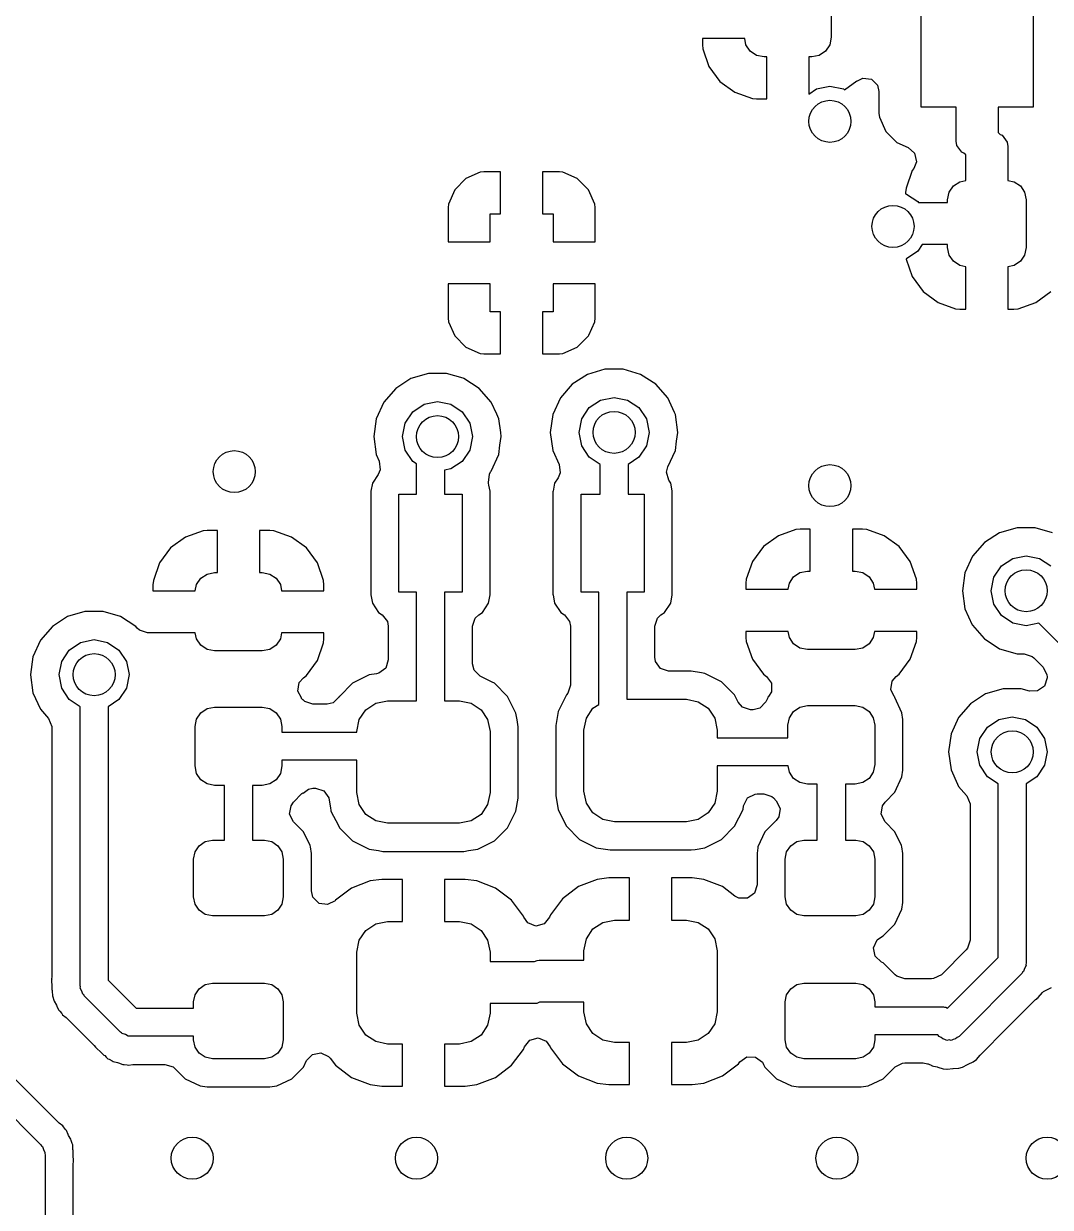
# Model space of a CAD drawing. Extents: x 100.3 to 197.2, y -144.7 to -85.3.
# Drawn here: x 122.9 to 130.22, y -111.05 to -102.6 of the extents above; entities that cross this region are included whole.
import ezdxf

# ---------------------------------------------------------------- set-up
doc = ezdxf.new("R2010")
doc.units = 0
doc.layers.add('BLACK', color=7, linetype='CONTINUOUS')

msp = doc.modelspace()

# ---------------------------------------------------------------- linework, layer by layer
at = {"layer": 'BLACK', "linetype": 'CONTINUOUS'}
for p, q in [((129.3, -103.2), (129.3, -102.3)), ((130.1, -102.3), (130.1, -103.2)), ((128.66, -102.42), (128.66, -102.7)), ((128.042, -102.71), (127.74, -102.71)), ((127.74, -102.71), (127.74, -102.71)), ((127.74, -102.71), (127.74, -102.753)), ((128.051, -102.754), (128.042, -102.71)), ((128.66, -102.7), (128.649, -102.754)), ((127.74, -102.753), (127.743, -102.783)), ((127.743, -102.783), (127.743, -102.783)), ((127.743, -102.783), (127.787, -102.908)), ((128.081, -102.799), (128.051, -102.754)), ((128.126, -102.829), (128.081, -102.799)), ((128.619, -102.799), (128.574, -102.829)), ((128.649, -102.754), (128.619, -102.799)), ((128.18, -102.84), (128.126, -102.829)), ((128.2, -102.84), (128.18, -102.84)), ((128.2, -103.14), (128.2, -102.84)), ((128.52, -102.84), (128.5, -102.84)), ((128.5, -102.84), (128.5, -103.105)), ((128.574, -102.829), (128.52, -102.84)), ((127.787, -102.908), (127.865, -103.015)), ((127.865, -103.015), (127.865, -103.015)), ((127.865, -103.015), (127.972, -103.093)), ((128.554, -103.069), (128.65, -103.05)), ((128.65, -103.05), (128.746, -103.069)), ((128.754, -103.074), (128.841, -103.01)), ((128.841, -103.01), (128.842, -103.013)), ((128.842, -103.013), (128.885, -102.991)), ((128.885, -102.991), (128.946, -103)), ((128.946, -103), (128.989, -103.043)), ((128.989, -103.043), (129, -103.088)), ((127.972, -103.093), (128.097, -103.137)), ((128.097, -103.137), (128.127, -103.14)), ((128.127, -103.14), (128.2, -103.14)), ((128.2, -103.14), (128.2, -103.14)), ((128.5, -103.105), (128.554, -103.069)), ((128.746, -103.069), (128.754, -103.074)), ((129, -103.088), (129, -103.245)), ((129.55, -103.2), (129.3, -103.2)), ((129.55, -103.441), (129.55, -103.2)), ((130.1, -103.2), (129.85, -103.2)), ((129.85, -103.2), (129.85, -103.38)), ((129, -103.245), (129, -103.245)), ((129, -103.245), (129.003, -103.27)), ((129.003, -103.27), (129.048, -103.372)), ((129.048, -103.372), (129.128, -103.452)), ((129.85, -103.38), (129.864, -103.394)), ((129.864, -103.394), (129.879, -103.399)), ((129.128, -103.452), (129.208, -103.487)), ((129.555, -103.472), (129.55, -103.441)), ((129.591, -103.521), (129.555, -103.472)), ((129.879, -103.399), (129.915, -103.448)), ((129.915, -103.448), (129.92, -103.479)), ((129.92, -103.479), (129.92, -103.722)), ((129.208, -103.487), (129.254, -103.528)), ((129.254, -103.528), (129.267, -103.588)), ((129.606, -103.526), (129.591, -103.521)), ((129.62, -103.54), (129.606, -103.526)), ((129.62, -103.722), (129.62, -103.54)), ((129.248, -103.637), (129.237, -103.652)), ((129.267, -103.588), (129.248, -103.637)), ((126.053, -103.708), (125.973, -103.788)), ((126.155, -103.663), (126.053, -103.708)), ((126.18, -103.66), (126.155, -103.663)), ((126.3, -103.66), (126.18, -103.66)), ((126.18, -103.66), (126.18, -103.66)), ((126.3, -103.96), (126.3, -103.66)), ((126.3, -103.66), (126.3, -103.66)), ((126.72, -103.66), (126.6, -103.66)), ((126.6, -103.66), (126.6, -103.96)), ((126.745, -103.663), (126.72, -103.66)), ((126.847, -103.708), (126.745, -103.663)), ((126.927, -103.788), (126.847, -103.708)), ((129.237, -103.652), (129.193, -103.777)), ((129.531, -103.761), (129.576, -103.731)), ((129.576, -103.731), (129.62, -103.722)), ((129.92, -103.722), (129.964, -103.731)), ((129.964, -103.731), (130.009, -103.761)), ((125.973, -103.788), (125.928, -103.89)), ((126.972, -103.89), (126.927, -103.788)), ((129.193, -103.777), (129.19, -103.807)), ((129.19, -103.807), (129.19, -103.818)), ((129.19, -103.818), (129.196, -103.819)), ((129.196, -103.819), (129.277, -103.873)), ((129.49, -103.86), (129.501, -103.806)), ((129.501, -103.806), (129.531, -103.761)), ((130.009, -103.761), (130.039, -103.806)), ((130.039, -103.806), (130.05, -103.86)), ((125.928, -103.89), (125.925, -103.915)), ((126.975, -103.915), (126.972, -103.89)), ((129.277, -103.873), (129.281, -103.88)), ((129.281, -103.88), (129.49, -103.88)), ((129.49, -103.88), (129.49, -103.86)), ((130.05, -103.86), (130.05, -104.2)), ((125.925, -103.915), (125.925, -104.16)), ((126.225, -104.16), (126.225, -103.96)), ((126.225, -103.96), (126.3, -103.96)), ((126.6, -103.96), (126.675, -103.96)), ((126.675, -103.96), (126.675, -104.16)), ((126.975, -104.16), (126.975, -103.915)), ((126.975, -103.915), (126.975, -103.915)), ((125.925, -104.16), (126.225, -104.16)), ((125.925, -104.16), (125.925, -104.16)), ((126.675, -104.16), (126.975, -104.16)), ((126.975, -104.16), (126.975, -104.16)), ((129.277, -104.227), (129.196, -104.281)), ((129.308, -104.18), (129.277, -104.227)), ((129.49, -104.18), (129.308, -104.18)), ((129.49, -104.2), (129.49, -104.18)), ((129.501, -104.254), (129.49, -104.2)), ((130.05, -104.2), (130.039, -104.254)), ((129.196, -104.281), (129.193, -104.282)), ((129.193, -104.282), (129.193, -104.283)), ((129.193, -104.283), (129.193, -104.283)), ((129.193, -104.283), (129.237, -104.408)), ((129.531, -104.299), (129.501, -104.254)), ((129.576, -104.329), (129.531, -104.299)), ((130.009, -104.299), (129.964, -104.329)), ((130.039, -104.254), (130.009, -104.299)), ((129.237, -104.408), (129.315, -104.515)), ((129.62, -104.338), (129.576, -104.329)), ((129.62, -104.64), (129.62, -104.338)), ((129.964, -104.329), (129.92, -104.338)), ((129.92, -104.338), (129.92, -104.64)), ((126.225, -104.46), (125.925, -104.46)), ((125.925, -104.46), (125.925, -104.46)), ((125.925, -104.46), (125.925, -104.705)), ((126.225, -104.66), (126.225, -104.46)), ((126.975, -104.46), (126.675, -104.46)), ((126.675, -104.46), (126.675, -104.66)), ((126.975, -104.705), (126.975, -104.46)), ((126.975, -104.46), (126.975, -104.46)), ((129.315, -104.515), (129.315, -104.515)), ((129.315, -104.515), (129.422, -104.593)), ((130.118, -104.593), (130.225, -104.515)), ((126.3, -104.66), (126.225, -104.66)), ((126.3, -104.96), (126.3, -104.66)), ((126.675, -104.66), (126.6, -104.66)), ((126.6, -104.66), (126.6, -104.96)), ((129.422, -104.593), (129.547, -104.637)), ((129.547, -104.637), (129.577, -104.64)), ((129.577, -104.64), (129.62, -104.64)), ((129.92, -104.64), (129.92, -104.64)), ((129.92, -104.64), (129.963, -104.64)), ((129.963, -104.64), (129.993, -104.637)), ((129.993, -104.637), (130.118, -104.593)), ((129.993, -104.637), (129.993, -104.637)), ((125.925, -104.705), (125.928, -104.73)), ((125.928, -104.73), (125.973, -104.832)), ((126.93, -104.825), (126.972, -104.73)), ((126.972, -104.73), (126.975, -104.705)), ((126.975, -104.705), (126.975, -104.705)), ((125.973, -104.832), (126.053, -104.912)), ((126.847, -104.912), (126.927, -104.832)), ((126.927, -104.832), (126.93, -104.825)), ((126.053, -104.912), (126.155, -104.957)), ((126.745, -104.957), (126.847, -104.912)), ((126.155, -104.957), (126.18, -104.96)), ((126.18, -104.96), (126.3, -104.96)), ((126.3, -104.96), (126.3, -104.96)), ((126.6, -104.96), (126.72, -104.96)), ((126.6, -104.96), (126.6, -104.96)), ((126.72, -104.96), (126.745, -104.957)), ((126.72, -104.96), (126.72, -104.96)), ((127.045, -105.069), (126.921, -105.106)), ((127.175, -105.069), (127.045, -105.069)), ((127.045, -105.069), (127.045, -105.069)), ((127.299, -105.106), (127.175, -105.069)), ((127.175, -105.069), (127.175, -105.069)), ((125.661, -105.136), (125.552, -105.206)), ((125.785, -105.099), (125.661, -105.136)), ((125.661, -105.136), (125.661, -105.136)), ((125.915, -105.099), (125.785, -105.099)), ((125.785, -105.099), (125.785, -105.099)), ((126.033, -105.134), (125.915, -105.099)), ((125.915, -105.099), (125.915, -105.099)), ((126.039, -105.136), (126.033, -105.134)), ((126.148, -105.206), (126.039, -105.136)), ((126.039, -105.136), (126.039, -105.136)), ((126.039, -105.136), (126.039, -105.136)), ((126.921, -105.106), (126.812, -105.176)), ((126.921, -105.106), (126.921, -105.106)), ((127.408, -105.176), (127.299, -105.106)), ((127.299, -105.106), (127.299, -105.106)), ((127.299, -105.106), (127.299, -105.106)), ((127.299, -105.106), (127.299, -105.106)), ((125.552, -105.206), (125.467, -105.304)), ((126.233, -105.304), (126.148, -105.206)), ((126.148, -105.206), (126.148, -105.206)), ((126.148, -105.206), (126.148, -105.206)), ((126.812, -105.176), (126.727, -105.274)), ((127.493, -105.274), (127.408, -105.176)), ((127.408, -105.176), (127.408, -105.176)), ((127.408, -105.176), (127.408, -105.176)), ((125.467, -105.304), (125.413, -105.422)), ((125.673, -105.373), (125.754, -105.319)), ((125.754, -105.319), (125.85, -105.3)), ((125.85, -105.3), (125.946, -105.319)), ((125.946, -105.319), (126.027, -105.373)), ((126.273, -105.391), (126.233, -105.304)), ((126.727, -105.274), (126.673, -105.392)), ((126.933, -105.343), (127.014, -105.289)), ((127.014, -105.289), (127.11, -105.27)), ((127.11, -105.27), (127.206, -105.289)), ((127.206, -105.289), (127.287, -105.343)), ((127.54, -105.377), (127.493, -105.274)), ((125.413, -105.422), (125.395, -105.55)), ((125.619, -105.454), (125.673, -105.373)), ((126.027, -105.373), (126.081, -105.454)), ((126.287, -105.422), (126.273, -105.391)), ((126.301, -105.52), (126.287, -105.422)), ((126.673, -105.392), (126.655, -105.52)), ((126.86, -105.52), (126.879, -105.424)), ((126.879, -105.424), (126.933, -105.343)), ((127.287, -105.343), (127.341, -105.424)), ((127.341, -105.424), (127.36, -105.52)), ((127.547, -105.392), (127.54, -105.377)), ((127.565, -105.52), (127.547, -105.392)), ((125.6, -105.55), (125.619, -105.454)), ((126.081, -105.454), (126.1, -105.55)), ((125.395, -105.55), (125.395, -105.55)), ((125.395, -105.55), (125.413, -105.678)), ((125.619, -105.646), (125.6, -105.55)), ((126.1, -105.55), (126.081, -105.646)), ((126.296, -105.612), (126.305, -105.55)), ((126.305, -105.55), (126.301, -105.52)), ((126.305, -105.55), (126.305, -105.55)), ((126.655, -105.52), (126.655, -105.52)), ((126.655, -105.52), (126.673, -105.648)), ((126.879, -105.616), (126.86, -105.52)), ((127.36, -105.52), (127.341, -105.616)), ((127.547, -105.648), (127.556, -105.582)), ((127.556, -105.582), (127.565, -105.52)), ((127.565, -105.52), (127.565, -105.52)), ((125.413, -105.678), (125.413, -105.678)), ((125.413, -105.678), (125.435, -105.725)), ((125.673, -105.727), (125.619, -105.646)), ((126.081, -105.646), (126.027, -105.727)), ((126.233, -105.796), (126.287, -105.678)), ((126.287, -105.678), (126.296, -105.612)), ((126.673, -105.648), (126.673, -105.648)), ((126.673, -105.648), (126.719, -105.748)), ((126.933, -105.697), (126.879, -105.616)), ((127.341, -105.616), (127.287, -105.697)), ((127.493, -105.766), (127.547, -105.648)), ((125.435, -105.725), (125.442, -105.786)), ((125.7, -105.745), (125.673, -105.727)), ((125.7, -105.96), (125.7, -105.745)), ((126.027, -105.727), (125.946, -105.781)), ((126.719, -105.748), (126.726, -105.809)), ((127.01, -105.748), (126.933, -105.697)), ((127.01, -105.96), (127.01, -105.748)), ((127.287, -105.697), (127.21, -105.748)), ((127.21, -105.748), (127.21, -105.96)), ((125.427, -105.821), (125.386, -105.882)), ((125.442, -105.786), (125.427, -105.821)), ((125.946, -105.781), (125.9, -105.79)), ((125.9, -105.79), (125.9, -105.96)), ((126.213, -105.877), (126.22, -105.817)), ((126.22, -105.817), (126.229, -105.802)), ((126.229, -105.802), (126.233, -105.796)), ((126.229, -105.802), (126.229, -105.802)), ((126.233, -105.796), (126.233, -105.796)), ((126.233, -105.796), (126.233, -105.796)), ((126.711, -105.844), (126.686, -105.882)), ((126.726, -105.809), (126.711, -105.844)), ((127.484, -105.803), (127.493, -105.766)), ((127.501, -105.862), (127.484, -105.803)), ((125.386, -105.882), (125.375, -105.94)), ((125.386, -105.882), (125.386, -105.882)), ((126.214, -105.882), (126.213, -105.877)), ((126.217, -105.897), (126.214, -105.882)), ((126.214, -105.882), (126.214, -105.882)), ((126.225, -105.94), (126.217, -105.897)), ((126.686, -105.882), (126.675, -105.94)), ((126.686, -105.882), (126.686, -105.882)), ((127.514, -105.882), (127.501, -105.862)), ((127.519, -105.908), (127.514, -105.882)), ((127.525, -105.939), (127.519, -105.908)), ((125.375, -105.94), (125.374, -105.94)), ((125.374, -105.94), (125.374, -106.68)), ((125.575, -106.66), (125.575, -105.96)), ((125.575, -105.96), (125.7, -105.96)), ((125.9, -105.96), (126.025, -105.96)), ((126.025, -105.96), (126.025, -106.66)), ((126.225, -106.68), (126.225, -105.94)), ((126.225, -105.94), (126.225, -105.94)), ((126.225, -105.94), (126.225, -105.94)), ((126.675, -105.94), (126.674, -105.94)), ((126.674, -105.94), (126.674, -106.68)), ((126.875, -106.66), (126.875, -105.96)), ((126.875, -105.96), (127.01, -105.96)), ((127.21, -105.96), (127.325, -105.96)), ((127.325, -105.96), (127.325, -106.66)), ((127.525, -105.94), (127.525, -105.939)), ((127.525, -106.64), (127.525, -105.94)), ((124.052, -106.267), (123.945, -106.345)), ((124.177, -106.223), (124.052, -106.267)), ((124.207, -106.22), (124.177, -106.223)), ((124.177, -106.223), (124.177, -106.223)), ((124.28, -106.22), (124.207, -106.22)), ((124.28, -106.52), (124.28, -106.22)), ((124.28, -106.22), (124.28, -106.22)), ((124.653, -106.22), (124.58, -106.22)), ((124.58, -106.22), (124.58, -106.52)), ((124.683, -106.223), (124.653, -106.22)), ((124.808, -106.267), (124.683, -106.223)), ((124.915, -106.345), (124.808, -106.267)), ((128.282, -106.257), (128.175, -106.335)), ((128.407, -106.213), (128.282, -106.257)), ((128.437, -106.21), (128.407, -106.213)), ((128.407, -106.213), (128.407, -106.213)), ((128.51, -106.21), (128.437, -106.21)), ((128.51, -106.51), (128.51, -106.21)), ((128.51, -106.21), (128.51, -106.21)), ((128.883, -106.21), (128.81, -106.21)), ((128.81, -106.21), (128.81, -106.51)), ((128.913, -106.213), (128.883, -106.21)), ((129.038, -106.257), (128.913, -106.213)), ((129.145, -106.335), (129.038, -106.257)), ((129.861, -106.236), (129.752, -106.306)), ((129.985, -106.2), (129.861, -106.236)), ((129.861, -106.236), (129.861, -106.236)), ((130.115, -106.2), (129.985, -106.2)), ((129.985, -106.2), (129.985, -106.2)), ((130.239, -106.236), (130.115, -106.2)), ((130.115, -106.2), (130.115, -106.2)), ((123.945, -106.345), (123.867, -106.452)), ((123.945, -106.345), (123.945, -106.345)), ((124.993, -106.452), (124.915, -106.345)), ((124.915, -106.345), (124.915, -106.345)), ((128.175, -106.335), (128.097, -106.442)), ((128.175, -106.335), (128.175, -106.335)), ((129.223, -106.442), (129.145, -106.335)), ((129.145, -106.335), (129.145, -106.335)), ((129.752, -106.306), (129.667, -106.404)), ((129.667, -106.404), (129.613, -106.522)), ((129.873, -106.473), (129.954, -106.419)), ((129.954, -106.419), (130.05, -106.4)), ((130.05, -106.4), (130.146, -106.419)), ((130.146, -106.419), (130.227, -106.473)), ((123.867, -106.452), (123.823, -106.577)), ((124.206, -106.531), (124.26, -106.52)), ((124.26, -106.52), (124.28, -106.52)), ((124.58, -106.52), (124.6, -106.52)), ((124.6, -106.52), (124.654, -106.531)), ((125.037, -106.577), (124.993, -106.452)), ((128.097, -106.442), (128.053, -106.567)), ((128.391, -106.551), (128.436, -106.521)), ((128.436, -106.521), (128.49, -106.51)), ((128.49, -106.51), (128.51, -106.51)), ((128.81, -106.51), (128.83, -106.51)), ((128.83, -106.51), (128.884, -106.521)), ((128.884, -106.521), (128.929, -106.551)), ((129.267, -106.567), (129.223, -106.442)), ((129.613, -106.522), (129.595, -106.65)), ((129.819, -106.554), (129.873, -106.473)), ((123.823, -106.577), (123.82, -106.607)), ((123.82, -106.607), (123.82, -106.65)), ((124.122, -106.65), (124.131, -106.606)), ((124.131, -106.606), (124.161, -106.561)), ((124.161, -106.561), (124.206, -106.531)), ((124.654, -106.531), (124.699, -106.561)), ((124.699, -106.561), (124.729, -106.606)), ((124.729, -106.606), (124.738, -106.65)), ((125.04, -106.607), (125.037, -106.577)), ((125.037, -106.577), (125.037, -106.577)), ((125.04, -106.65), (125.04, -106.607)), ((128.053, -106.567), (128.05, -106.597)), ((128.05, -106.597), (128.05, -106.64)), ((128.352, -106.64), (128.361, -106.596)), ((128.361, -106.596), (128.391, -106.551)), ((128.929, -106.551), (128.959, -106.596)), ((128.959, -106.596), (128.968, -106.64)), ((129.27, -106.597), (129.267, -106.567)), ((129.267, -106.567), (129.267, -106.567)), ((129.27, -106.64), (129.27, -106.597)), ((129.8, -106.65), (129.819, -106.554)), ((123.82, -106.65), (124.122, -106.65)), ((123.82, -106.65), (123.82, -106.65)), ((124.738, -106.65), (125.04, -106.65)), ((125.04, -106.65), (125.04, -106.65)), ((125.374, -106.68), (125.375, -106.68)), ((125.375, -106.68), (125.386, -106.738)), ((125.7, -106.66), (125.575, -106.66)), ((125.7, -107.435), (125.7, -106.66)), ((126.025, -106.66), (125.9, -106.66)), ((125.9, -106.66), (125.9, -107.435)), ((126.214, -106.738), (126.225, -106.68)), ((126.674, -106.68), (126.675, -106.68)), ((126.675, -106.68), (126.686, -106.738)), ((127, -106.66), (126.875, -106.66)), ((127, -107.462), (127, -106.66)), ((127.325, -106.66), (127.2, -106.66)), ((127.2, -106.66), (127.2, -107.425)), ((127.514, -106.738), (127.525, -106.68)), ((127.525, -106.68), (127.525, -106.64)), ((128.05, -106.64), (128.352, -106.64)), ((128.05, -106.64), (128.05, -106.64)), ((128.968, -106.64), (129.27, -106.64)), ((129.27, -106.64), (129.27, -106.64)), ((129.595, -106.65), (129.595, -106.65)), ((129.595, -106.65), (129.613, -106.778)), ((129.819, -106.746), (129.8, -106.65)), ((125.386, -106.738), (125.386, -106.738)), ((125.386, -106.738), (125.43, -106.805)), ((126.17, -106.805), (126.214, -106.738)), ((126.686, -106.738), (126.686, -106.738)), ((126.686, -106.738), (126.73, -106.805)), ((127.47, -106.805), (127.514, -106.738)), ((129.873, -106.827), (129.819, -106.746)), ((123.211, -106.835), (123.102, -106.906)), ((123.335, -106.799), (123.211, -106.835)), ((123.211, -106.835), (123.211, -106.835)), ((123.465, -106.799), (123.335, -106.799)), ((123.335, -106.799), (123.335, -106.799)), ((123.589, -106.835), (123.465, -106.799)), ((123.465, -106.799), (123.465, -106.799)), ((123.698, -106.906), (123.589, -106.835)), ((123.589, -106.835), (123.589, -106.835)), ((123.589, -106.835), (123.589, -106.835)), ((123.589, -106.835), (123.589, -106.835)), ((125.43, -106.805), (125.43, -106.805)), ((125.43, -106.805), (125.43, -106.805)), ((125.43, -106.805), (125.456, -106.821)), ((125.456, -106.821), (125.493, -106.869)), ((126.1, -106.904), (126.119, -106.845)), ((126.119, -106.845), (126.144, -106.821)), ((126.144, -106.821), (126.17, -106.805)), ((126.73, -106.805), (126.73, -106.805)), ((126.73, -106.805), (126.73, -106.805)), ((126.73, -106.805), (126.756, -106.821)), ((126.756, -106.821), (126.793, -106.869)), ((127.4, -106.904), (127.419, -106.845)), ((127.419, -106.845), (127.444, -106.821)), ((127.444, -106.821), (127.455, -106.814)), ((127.455, -106.814), (127.47, -106.805)), ((129.613, -106.778), (129.666, -106.894)), ((129.954, -106.881), (129.873, -106.827)), ((123.102, -106.906), (123.017, -107.003)), ((123.707, -106.916), (123.698, -106.906)), ((123.698, -106.906), (123.698, -106.906)), ((123.724, -106.931), (123.707, -106.916)), ((123.782, -106.95), (123.724, -106.931)), ((125.493, -106.869), (125.499, -106.904)), ((125.499, -106.904), (125.499, -107.144)), ((126.1, -107.047), (126.1, -106.904)), ((126.793, -106.869), (126.799, -106.904)), ((126.799, -106.904), (126.799, -107.324)), ((127.4, -107.125), (127.4, -106.904)), ((128.352, -106.94), (128.05, -106.94)), ((128.05, -106.94), (128.05, -106.94)), ((128.05, -106.94), (128.05, -106.983)), ((128.361, -106.984), (128.352, -106.94)), ((128.968, -106.94), (128.959, -106.984)), ((129.27, -106.94), (128.968, -106.94)), ((129.27, -106.983), (129.27, -106.94)), ((129.27, -106.94), (129.27, -106.94)), ((129.666, -106.894), (129.667, -106.896)), ((129.667, -106.896), (129.75, -106.992)), ((130.05, -106.9), (129.954, -106.881)), ((130.141, -106.882), (130.05, -106.9)), ((130.4, -107.141), (130.141, -106.882)), ((123.017, -107.003), (122.963, -107.121)), ((123.223, -107.073), (123.304, -107.019)), ((123.304, -107.019), (123.4, -106.999)), ((123.4, -106.999), (123.496, -107.019)), ((123.496, -107.019), (123.577, -107.073)), ((124.122, -106.95), (123.782, -106.95)), ((124.131, -106.994), (124.122, -106.95)), ((124.161, -107.039), (124.131, -106.994)), ((124.729, -106.994), (124.699, -107.039)), ((124.738, -106.95), (124.729, -106.994)), ((125.04, -106.95), (124.738, -106.95)), ((124.993, -107.148), (125.037, -107.023)), ((125.037, -107.023), (125.04, -106.993)), ((125.04, -106.993), (125.04, -106.95)), ((125.04, -106.95), (125.04, -106.95)), ((128.05, -106.983), (128.053, -107.013)), ((128.053, -107.013), (128.053, -107.013)), ((128.053, -107.013), (128.097, -107.138)), ((128.391, -107.029), (128.361, -106.984)), ((128.436, -107.059), (128.391, -107.029)), ((128.929, -107.029), (128.884, -107.059)), ((128.959, -106.984), (128.929, -107.029)), ((129.223, -107.138), (129.267, -107.013)), ((129.267, -107.013), (129.27, -106.983)), ((129.75, -106.992), (129.752, -106.994)), ((129.752, -106.994), (129.85, -107.057)), ((123.169, -107.154), (123.223, -107.073)), ((123.577, -107.073), (123.631, -107.154)), ((124.206, -107.069), (124.161, -107.039)), ((124.26, -107.08), (124.206, -107.069)), ((124.6, -107.08), (124.26, -107.08)), ((124.654, -107.069), (124.6, -107.08)), ((124.699, -107.039), (124.654, -107.069)), ((126.1, -107.171), (126.1, -107.047)), ((128.49, -107.07), (128.436, -107.059)), ((128.83, -107.07), (128.49, -107.07)), ((128.884, -107.059), (128.83, -107.07)), ((129.85, -107.057), (129.861, -107.064)), ((129.861, -107.064), (129.985, -107.1)), ((129.985, -107.1), (130.035, -107.1)), ((130.035, -107.1), (130.093, -107.119)), ((122.963, -107.121), (122.945, -107.249)), ((123.15, -107.249), (123.169, -107.154)), ((123.631, -107.154), (123.65, -107.249)), ((124.915, -107.255), (124.993, -107.148)), ((125.499, -107.144), (125.481, -107.202)), ((126.111, -107.216), (126.1, -107.171)), ((127.405, -107.156), (127.4, -107.125)), ((127.441, -107.206), (127.405, -107.156)), ((128.097, -107.138), (128.175, -107.245)), ((129.145, -107.245), (129.223, -107.138)), ((130.093, -107.119), (130.105, -107.129)), ((130.105, -107.129), (130.171, -107.195)), ((130.171, -107.195), (130.198, -107.25)), ((122.945, -107.249), (122.945, -107.25)), ((122.945, -107.25), (122.963, -107.378)), ((123.169, -107.345), (123.15, -107.249)), ((123.65, -107.249), (123.631, -107.345)), ((124.864, -107.305), (124.893, -107.271)), ((124.893, -107.271), (124.915, -107.255)), ((124.915, -107.255), (124.915, -107.255)), ((125.363, -107.25), (125.244, -107.31)), ((125.416, -107.242), (125.363, -107.25)), ((125.363, -107.25), (125.363, -107.25)), ((125.431, -107.238), (125.416, -107.242)), ((125.481, -107.202), (125.431, -107.238)), ((126.155, -107.259), (126.111, -107.216)), ((126.239, -107.302), (126.155, -107.259)), ((127.499, -107.224), (127.441, -107.206)), ((127.659, -107.224), (127.499, -107.224)), ((127.733, -107.236), (127.659, -107.224)), ((127.659, -107.224), (127.659, -107.224)), ((127.757, -107.24), (127.733, -107.236)), ((127.848, -107.286), (127.757, -107.24)), ((127.757, -107.24), (127.757, -107.24)), ((128.175, -107.245), (128.175, -107.245)), ((128.175, -107.245), (128.197, -107.261)), ((128.197, -107.261), (128.233, -107.31)), ((129.094, -107.295), (129.123, -107.261)), ((129.123, -107.261), (129.145, -107.245)), ((129.145, -107.245), (129.145, -107.245)), ((130.2, -107.271), (130.181, -107.33)), ((130.198, -107.25), (130.2, -107.265)), ((130.2, -107.265), (130.2, -107.271)), ((123.223, -107.426), (123.169, -107.345)), ((123.631, -107.345), (123.577, -107.426)), ((124.854, -107.366), (124.864, -107.305)), ((124.879, -107.414), (124.854, -107.366)), ((125.244, -107.31), (125.15, -107.404)), ((126.256, -107.31), (126.239, -107.302)), ((126.35, -107.404), (126.256, -107.31)), ((126.799, -107.324), (126.781, -107.382)), ((127.876, -107.3), (127.848, -107.286)), ((127.97, -107.394), (127.876, -107.3)), ((128.233, -107.31), (128.232, -107.372)), ((129.084, -107.356), (129.094, -107.295)), ((129.109, -107.404), (129.084, -107.356)), ((129.886, -107.349), (129.761, -107.386)), ((130.015, -107.349), (129.886, -107.349)), ((129.886, -107.349), (129.886, -107.349)), ((130.073, -107.366), (130.015, -107.349)), ((130.015, -107.349), (130.015, -107.349)), ((130.131, -107.365), (130.073, -107.366)), ((130.181, -107.33), (130.131, -107.365)), ((122.963, -107.378), (123.017, -107.496)), ((123.3, -107.478), (123.223, -107.426)), ((123.577, -107.426), (123.5, -107.478)), ((124.878, -107.415), (124.879, -107.414)), ((124.88, -107.417), (124.878, -107.415)), ((124.88, -107.418), (124.88, -107.417)), ((124.882, -107.42), (124.88, -107.418)), ((124.883, -107.422), (124.882, -107.42)), ((124.889, -107.428), (124.883, -107.422)), ((124.883, -107.422), (124.883, -107.422)), ((124.89, -107.427), (124.889, -107.428)), ((124.903, -107.441), (124.89, -107.427)), ((124.961, -107.459), (124.903, -107.441)), ((125.106, -107.449), (125.062, -107.459)), ((125.145, -107.41), (125.106, -107.449)), ((125.146, -107.411), (125.145, -107.41)), ((125.149, -107.406), (125.146, -107.411)), ((125.15, -107.405), (125.149, -107.406)), ((125.15, -107.404), (125.15, -107.405)), ((125.339, -107.499), (125.41, -107.452)), ((125.41, -107.452), (125.494, -107.435)), ((125.494, -107.435), (125.7, -107.435)), ((125.9, -107.435), (126.006, -107.435)), ((126.006, -107.435), (126.09, -107.452)), ((126.09, -107.452), (126.161, -107.499)), ((126.41, -107.523), (126.35, -107.404)), ((126.77, -107.394), (126.71, -107.513)), ((126.771, -107.394), (126.77, -107.394)), ((126.77, -107.394), (126.77, -107.394)), ((126.781, -107.382), (126.771, -107.394)), ((127.2, -107.425), (127.626, -107.425)), ((127.626, -107.425), (127.71, -107.442)), ((127.71, -107.442), (127.781, -107.489)), ((127.996, -107.445), (127.97, -107.394)), ((128.026, -107.481), (127.996, -107.445)), ((128.192, -107.442), (128.151, -107.487)), ((128.206, -107.414), (128.192, -107.442)), ((128.207, -107.412), (128.206, -107.414)), ((128.208, -107.41), (128.207, -107.412)), ((128.211, -107.405), (128.208, -107.41)), ((128.212, -107.405), (128.211, -107.405)), ((128.232, -107.372), (128.212, -107.405)), ((128.212, -107.405), (128.212, -107.405)), ((129.108, -107.405), (129.109, -107.404)), ((129.111, -107.408), (129.108, -107.405)), ((129.112, -107.41), (129.111, -107.408)), ((129.113, -107.412), (129.112, -107.41)), ((129.164, -107.521), (129.113, -107.412)), ((129.113, -107.412), (129.113, -107.412)), ((129.113, -107.412), (129.113, -107.412)), ((129.761, -107.386), (129.652, -107.456)), ((129.761, -107.386), (129.761, -107.386)), ((123.017, -107.496), (123.075, -107.563)), ((123.3, -109.47), (123.3, -107.478)), ((123.5, -107.478), (123.5, -109.429)), ((124.131, -107.566), (124.161, -107.521)), ((124.161, -107.521), (124.206, -107.491)), ((124.206, -107.491), (124.26, -107.48)), ((124.26, -107.48), (124.6, -107.48)), ((124.6, -107.48), (124.654, -107.491)), ((124.654, -107.491), (124.699, -107.521)), ((124.699, -107.521), (124.729, -107.566)), ((125.062, -107.459), (124.961, -107.459)), ((125.292, -107.57), (125.339, -107.499)), ((126.161, -107.499), (126.208, -107.57)), ((126.418, -107.571), (126.41, -107.523)), ((126.71, -107.513), (126.694, -107.611)), ((126.71, -107.513), (126.71, -107.513)), ((126.912, -107.56), (126.959, -107.489)), ((126.959, -107.489), (127, -107.462)), ((127.781, -107.489), (127.828, -107.56)), ((128.084, -107.499), (128.026, -107.481)), ((128.103, -107.499), (128.084, -107.499)), ((128.151, -107.487), (128.103, -107.499)), ((128.361, -107.556), (128.391, -107.511)), ((128.391, -107.511), (128.436, -107.481)), ((128.436, -107.481), (128.49, -107.47)), ((128.49, -107.47), (128.83, -107.47)), ((128.83, -107.47), (128.884, -107.481)), ((128.884, -107.481), (128.929, -107.511)), ((128.929, -107.511), (128.959, -107.556)), ((129.17, -107.57), (129.164, -107.521)), ((129.164, -107.521), (129.164, -107.521)), ((129.652, -107.456), (129.568, -107.554)), ((123.075, -107.563), (123.099, -107.619)), ((123.099, -107.619), (123.099, -107.628)), ((124.12, -107.62), (124.131, -107.566)), ((124.12, -107.9), (124.12, -107.62)), ((124.729, -107.566), (124.74, -107.62)), ((124.74, -107.62), (124.74, -107.66)), ((125.275, -107.654), (125.292, -107.57)), ((126.208, -107.57), (126.225, -107.654)), ((126.425, -107.621), (126.418, -107.571)), ((126.425, -108.124), (126.425, -107.621)), ((126.694, -107.611), (126.694, -108.114)), ((126.895, -107.644), (126.912, -107.56)), ((127.828, -107.56), (127.845, -107.644)), ((128.35, -107.61), (128.361, -107.556)), ((128.35, -107.7), (128.35, -107.61)), ((128.959, -107.556), (128.97, -107.61)), ((128.97, -107.61), (128.97, -107.89)), ((129.171, -107.93), (129.17, -107.57)), ((129.568, -107.554), (129.514, -107.672)), ((129.774, -107.623), (129.855, -107.569)), ((129.855, -107.569), (129.951, -107.55)), ((129.951, -107.55), (130.046, -107.569)), ((130.046, -107.569), (130.127, -107.623)), ((123.099, -107.628), (123.099, -109.405)), ((124.74, -107.66), (125.275, -107.66)), ((125.275, -107.66), (125.275, -107.654)), ((126.225, -107.654), (126.225, -108.091)), ((126.895, -108.081), (126.895, -107.644)), ((127.845, -107.644), (127.845, -107.7)), ((127.845, -107.7), (128.35, -107.7)), ((129.514, -107.672), (129.495, -107.8)), ((129.701, -107.8), (129.72, -107.704)), ((129.72, -107.704), (129.774, -107.623)), ((130.127, -107.623), (130.181, -107.704)), ((130.181, -107.704), (130.201, -107.8)), ((125.275, -107.86), (124.74, -107.86)), ((124.74, -107.86), (124.74, -107.9)), ((125.275, -108.091), (125.275, -107.86)), ((129.495, -107.8), (129.495, -107.8)), ((129.495, -107.8), (129.514, -107.928)), ((129.72, -107.896), (129.701, -107.8)), ((130.201, -107.8), (130.181, -107.896)), ((124.131, -107.954), (124.12, -107.9)), ((124.161, -107.999), (124.131, -107.954)), ((124.729, -107.954), (124.699, -107.999)), ((124.74, -107.9), (124.729, -107.954)), ((128.352, -107.9), (127.845, -107.9)), ((127.845, -107.9), (127.845, -108.081)), ((128.361, -107.944), (128.352, -107.9)), ((128.391, -107.989), (128.361, -107.944)), ((128.959, -107.944), (128.929, -107.989)), ((128.97, -107.89), (128.959, -107.944)), ((129.164, -107.979), (129.171, -107.93)), ((129.514, -107.928), (129.56, -108.03)), ((129.774, -107.977), (129.72, -107.896)), ((130.181, -107.896), (130.127, -107.977)), ((124.206, -108.029), (124.161, -107.999)), ((124.26, -108.04), (124.206, -108.029)), ((124.33, -108.04), (124.26, -108.04)), ((124.33, -108.43), (124.33, -108.04)), ((124.6, -108.04), (124.53, -108.04)), ((124.53, -108.04), (124.53, -108.43)), ((124.654, -108.029), (124.6, -108.04)), ((124.699, -107.999), (124.654, -108.029)), ((128.436, -108.019), (128.391, -107.989)), ((128.49, -108.03), (128.436, -108.019)), ((128.56, -108.03), (128.49, -108.03)), ((128.56, -108.43), (128.56, -108.03)), ((128.83, -108.03), (128.76, -108.03)), ((128.76, -108.03), (128.76, -108.43)), ((128.884, -108.019), (128.83, -108.03)), ((128.929, -107.989), (128.884, -108.019)), ((129.113, -108.088), (129.164, -107.979)), ((129.56, -108.03), (129.568, -108.046)), ((129.85, -108.028), (129.774, -107.977)), ((129.85, -109.268), (129.85, -108.028)), ((130.127, -107.977), (130.05, -108.028)), ((130.05, -108.028), (130.05, -109.309)), ((124.823, -108.159), (124.883, -108.098)), ((124.883, -108.098), (124.889, -108.092)), ((124.883, -108.098), (124.883, -108.098)), ((124.889, -108.092), (124.891, -108.094)), ((124.891, -108.094), (124.929, -108.066)), ((124.929, -108.066), (124.961, -108.06)), ((124.961, -108.06), (124.98, -108.06)), ((124.98, -108.06), (125.038, -108.079)), ((125.038, -108.079), (125.074, -108.129)), ((125.292, -108.175), (125.275, -108.091)), ((126.225, -108.091), (126.208, -108.175)), ((126.425, -108.13), (126.425, -108.124)), ((126.694, -108.114), (126.71, -108.212)), ((126.912, -108.165), (126.895, -108.081)), ((127.845, -108.081), (127.828, -108.165)), ((128.062, -108.129), (128.117, -108.102)), ((128.117, -108.102), (128.132, -108.1)), ((128.132, -108.1), (128.178, -108.1)), ((128.178, -108.1), (128.236, -108.119)), ((128.236, -108.119), (128.248, -108.129)), ((129.043, -108.159), (129.113, -108.088)), ((129.568, -108.046), (129.625, -108.112)), ((129.625, -108.112), (129.626, -108.113)), ((129.626, -108.113), (129.65, -108.17)), ((124.795, -108.244), (124.805, -108.184)), ((124.805, -108.184), (124.823, -108.159)), ((125.074, -108.129), (125.078, -108.144)), ((125.078, -108.144), (125.086, -108.199)), ((125.086, -108.199), (125.089, -108.219)), ((125.339, -108.246), (125.292, -108.175)), ((126.208, -108.175), (126.161, -108.246)), ((126.41, -108.222), (126.425, -108.13)), ((126.71, -108.212), (126.71, -108.212)), ((126.71, -108.212), (126.754, -108.299)), ((126.959, -108.236), (126.912, -108.165)), ((127.828, -108.165), (127.781, -108.236)), ((127.97, -108.331), (128.03, -108.212)), ((128.03, -108.212), (128.034, -108.184)), ((128.034, -108.184), (128.062, -108.129)), ((128.248, -108.129), (128.267, -108.149)), ((128.267, -108.149), (128.295, -108.203)), ((128.295, -108.203), (128.285, -108.263)), ((129.015, -108.244), (129.025, -108.184)), ((129.025, -108.184), (129.043, -108.159)), ((129.65, -108.17), (129.65, -108.178)), ((129.65, -108.178), (129.65, -109.144)), ((124.823, -108.299), (124.795, -108.244)), ((125.089, -108.219), (125.09, -108.222)), ((125.09, -108.222), (125.09, -108.222)), ((125.09, -108.222), (125.143, -108.326)), ((125.41, -108.293), (125.339, -108.246)), ((125.494, -108.31), (125.41, -108.293)), ((126.09, -108.293), (126.006, -108.31)), ((126.161, -108.246), (126.09, -108.293)), ((126.35, -108.341), (126.41, -108.222)), ((127.03, -108.283), (126.959, -108.236)), ((127.114, -108.3), (127.03, -108.283)), ((127.71, -108.283), (127.626, -108.3)), ((127.781, -108.236), (127.71, -108.283)), ((128.267, -108.289), (128.186, -108.37)), ((128.285, -108.263), (128.267, -108.289)), ((129.043, -108.299), (129.015, -108.244)), ((124.894, -108.37), (124.823, -108.299)), ((124.941, -108.469), (124.894, -108.37)), ((124.894, -108.37), (124.894, -108.37)), ((124.894, -108.37), (124.894, -108.37)), ((125.143, -108.326), (125.15, -108.341)), ((125.15, -108.341), (125.244, -108.435)), ((126.006, -108.31), (125.494, -108.31)), ((126.256, -108.435), (126.35, -108.341)), ((126.754, -108.299), (126.77, -108.331)), ((126.77, -108.331), (126.864, -108.425)), ((127.626, -108.3), (127.114, -108.3)), ((127.876, -108.425), (127.97, -108.331)), ((128.186, -108.37), (128.136, -108.477)), ((128.186, -108.37), (128.186, -108.37)), ((129.114, -108.37), (129.043, -108.299)), ((129.161, -108.469), (129.114, -108.37)), ((129.114, -108.37), (129.114, -108.37)), ((129.114, -108.37), (129.114, -108.37)), ((124.15, -108.47), (124.193, -108.44)), ((124.193, -108.44), (124.245, -108.43)), ((124.245, -108.43), (124.33, -108.43)), ((124.53, -108.43), (124.615, -108.43)), ((124.615, -108.43), (124.667, -108.44)), ((124.667, -108.44), (124.71, -108.47)), ((125.244, -108.435), (125.363, -108.495)), ((126.137, -108.495), (126.256, -108.435)), ((126.864, -108.425), (126.983, -108.485)), ((127.757, -108.485), (127.876, -108.425)), ((128.37, -108.47), (128.413, -108.44)), ((128.413, -108.44), (128.465, -108.43)), ((128.465, -108.43), (128.56, -108.43)), ((128.76, -108.43), (128.835, -108.43)), ((128.835, -108.43), (128.887, -108.44)), ((128.887, -108.44), (128.93, -108.47)), ((124.11, -108.565), (124.12, -108.513)), ((124.12, -108.513), (124.15, -108.47)), ((124.71, -108.47), (124.74, -108.513)), ((124.74, -108.513), (124.75, -108.565)), ((124.944, -108.477), (124.941, -108.469)), ((124.95, -108.526), (124.944, -108.477)), ((124.95, -108.792), (124.95, -108.526)), ((124.95, -108.526), (124.95, -108.526)), ((125.363, -108.495), (125.429, -108.505)), ((125.429, -108.505), (125.461, -108.51)), ((125.461, -108.51), (125.461, -108.51)), ((125.461, -108.51), (126.039, -108.51)), ((126.039, -108.51), (126.071, -108.505)), ((126.071, -108.505), (126.137, -108.495)), ((126.983, -108.485), (127.049, -108.495)), ((127.049, -108.495), (127.081, -108.5)), ((127.081, -108.5), (127.081, -108.5)), ((127.081, -108.5), (127.659, -108.5)), ((127.659, -108.5), (127.688, -108.496)), ((127.688, -108.496), (127.757, -108.485)), ((128.135, -108.485), (128.13, -108.524)), ((128.13, -108.524), (128.13, -108.526)), ((128.13, -108.526), (128.13, -108.75)), ((128.136, -108.477), (128.135, -108.485)), ((128.136, -108.477), (128.136, -108.477)), ((128.33, -108.565), (128.34, -108.513)), ((128.34, -108.513), (128.37, -108.47)), ((128.93, -108.47), (128.96, -108.513)), ((128.96, -108.513), (128.97, -108.565)), ((129.164, -108.477), (129.161, -108.469)), ((129.171, -108.526), (129.164, -108.477)), ((129.171, -108.874), (129.171, -108.526)), ((124.11, -108.835), (124.11, -108.565)), ((124.75, -108.565), (124.75, -108.835)), ((128.33, -108.835), (128.33, -108.565)), ((128.97, -108.565), (128.97, -108.835)), ((125.453, -108.71), (125.37, -108.72)), ((125.6, -108.71), (125.453, -108.71)), ((125.6, -109.01), (125.6, -108.71)), ((125.6, -108.71), (125.6, -108.71)), ((126.047, -108.71), (125.9, -108.71)), ((125.9, -108.71), (125.9, -109.01)), ((126.13, -108.72), (126.047, -108.71)), ((126.99, -108.71), (126.857, -108.762)), ((127.073, -108.7), (126.99, -108.71)), ((127.22, -108.7), (127.073, -108.7)), ((127.22, -109), (127.22, -108.7)), ((127.667, -108.7), (127.52, -108.7)), ((127.52, -108.7), (127.52, -108.7)), ((127.52, -108.7), (127.52, -109)), ((127.75, -108.71), (127.667, -108.7)), ((127.883, -108.762), (127.75, -108.71)), ((121.2, -108.784), (123.021, -110.604)), ((123.145, -110.445), (121.429, -108.73)), ((124.961, -108.837), (124.95, -108.792)), ((125.237, -108.772), (125.123, -108.858)), ((125.37, -108.72), (125.237, -108.772)), ((125.237, -108.772), (125.237, -108.772)), ((126.263, -108.772), (126.13, -108.72)), ((126.377, -108.858), (126.263, -108.772)), ((126.263, -108.772), (126.263, -108.772)), ((126.857, -108.762), (126.743, -108.848)), ((126.857, -108.762), (126.857, -108.762)), ((127.971, -108.829), (127.883, -108.762)), ((127.883, -108.762), (127.883, -108.762)), ((128.13, -108.75), (128.111, -108.808)), ((124.12, -108.887), (124.11, -108.835)), ((124.15, -108.93), (124.12, -108.887)), ((124.74, -108.887), (124.71, -108.93)), ((124.75, -108.835), (124.74, -108.887)), ((125.005, -108.881), (124.961, -108.837)), ((125.065, -108.89), (125.005, -108.881)), ((125.12, -108.862), (125.065, -108.89)), ((125.123, -108.858), (125.12, -108.862)), ((126.463, -108.972), (126.377, -108.858)), ((126.743, -108.848), (126.657, -108.962)), ((128, -108.844), (127.971, -108.829)), ((128.061, -108.844), (128, -108.844)), ((128.111, -108.808), (128.061, -108.844)), ((128.34, -108.887), (128.33, -108.835)), ((128.37, -108.93), (128.34, -108.887)), ((128.96, -108.887), (128.93, -108.93)), ((128.97, -108.835), (128.96, -108.887)), ((129.164, -108.923), (129.171, -108.874)), ((124.193, -108.96), (124.15, -108.93)), ((124.245, -108.97), (124.193, -108.96)), ((124.615, -108.97), (124.245, -108.97)), ((124.667, -108.96), (124.615, -108.97)), ((124.71, -108.93), (124.667, -108.96)), ((126.466, -108.98), (126.463, -108.972)), ((126.657, -108.962), (126.65, -108.98)), ((128.413, -108.96), (128.37, -108.93)), ((128.465, -108.97), (128.413, -108.96)), ((128.835, -108.97), (128.465, -108.97)), ((128.887, -108.96), (128.835, -108.97)), ((128.93, -108.93), (128.887, -108.96)), ((129.114, -109.03), (129.164, -108.923)), ((125.339, -109.074), (125.41, -109.027)), ((125.41, -109.027), (125.494, -109.01)), ((125.494, -109.01), (125.6, -109.01)), ((125.9, -109.01), (126.006, -109.01)), ((126.006, -109.01), (126.09, -109.027)), ((126.09, -109.027), (126.161, -109.074)), ((126.495, -109.02), (126.466, -108.98)), ((126.552, -109.043), (126.495, -109.02)), ((126.611, -109.028), (126.552, -109.043)), ((126.65, -108.98), (126.611, -109.028)), ((126.959, -109.064), (127.03, -109.017)), ((127.03, -109.017), (127.114, -109)), ((127.114, -109), (127.22, -109)), ((127.52, -109), (127.626, -109)), ((127.626, -109), (127.71, -109.017)), ((127.71, -109.017), (127.781, -109.064)), ((129.03, -109.114), (129.114, -109.03)), ((125.292, -109.145), (125.339, -109.074)), ((126.161, -109.074), (126.208, -109.145)), ((126.895, -109.219), (126.912, -109.135)), ((126.912, -109.135), (126.959, -109.064)), ((127.781, -109.064), (127.828, -109.135)), ((127.828, -109.135), (127.845, -109.219)), ((128.987, -109.142), (129.017, -109.12)), ((129.017, -109.12), (129.03, -109.114)), ((125.275, -109.229), (125.292, -109.145)), ((126.208, -109.145), (126.225, -109.229)), ((126.895, -109.287), (126.895, -109.219)), ((127.845, -109.219), (127.845, -109.656)), ((128.961, -109.198), (128.987, -109.142)), ((128.972, -109.258), (128.961, -109.198)), ((129.621, -109.214), (129.445, -109.391)), ((129.631, -109.202), (129.621, -109.214)), ((129.65, -109.144), (129.631, -109.202)), ((125.275, -109.666), (125.275, -109.229)), ((126.225, -109.229), (126.225, -109.297)), ((126.225, -109.297), (126.543, -109.297)), ((126.543, -109.297), (126.561, -109.289)), ((126.561, -109.289), (126.576, -109.287)), ((126.576, -109.287), (126.895, -109.287)), ((129.017, -109.3), (128.972, -109.258)), ((129.03, -109.306), (129.017, -109.3)), ((129.114, -109.39), (129.03, -109.306)), ((129.49, -109.629), (129.85, -109.268)), ((130.05, -109.309), (130.048, -109.317)), ((129.115, -109.391), (129.114, -109.39)), ((129.114, -109.39), (129.114, -109.39)), ((129.127, -109.401), (129.115, -109.391)), ((129.445, -109.391), (129.39, -109.418)), ((130.021, -109.38), (129.571, -109.831)), ((130.025, -109.373), (130.021, -109.38)), ((130.031, -109.368), (130.025, -109.373)), ((130.039, -109.346), (130.031, -109.368)), ((130.049, -109.325), (130.039, -109.346)), ((130.048, -109.317), (130.049, -109.325)), ((123.099, -109.405), (123.097, -109.419)), ((123.097, -109.419), (123.098, -109.419)), ((123.098, -109.419), (123.097, -109.428)), ((123.097, -109.428), (123.099, -109.476)), ((123.099, -109.476), (123.099, -109.478)), ((123.099, -109.478), (123.099, -109.498)), ((123.302, -109.478), (123.3, -109.47)), ((123.301, -109.486), (123.302, -109.478)), ((123.5, -109.429), (123.701, -109.63)), ((124.15, -109.49), (124.193, -109.46)), ((124.193, -109.46), (124.245, -109.45)), ((124.245, -109.45), (124.615, -109.45)), ((124.615, -109.45), (124.667, -109.46)), ((124.667, -109.46), (124.71, -109.49)), ((128.37, -109.49), (128.413, -109.46)), ((128.413, -109.46), (128.465, -109.45)), ((128.465, -109.45), (128.835, -109.45)), ((128.835, -109.45), (128.887, -109.46)), ((128.887, -109.46), (128.93, -109.49)), ((129.185, -109.419), (129.127, -109.401)), ((129.375, -109.419), (129.185, -109.419)), ((129.39, -109.418), (129.375, -109.419)), ((123.099, -109.498), (123.1, -109.501)), ((123.1, -109.501), (123.101, -109.508)), ((123.101, -109.508), (123.102, -109.54)), ((123.102, -109.54), (123.102, -109.54)), ((123.102, -109.54), (123.106, -109.549)), ((123.106, -109.549), (123.113, -109.571)), ((123.312, -109.507), (123.301, -109.486)), ((123.319, -109.529), (123.312, -109.507)), ((123.326, -109.534), (123.319, -109.529)), ((123.329, -109.541), (123.326, -109.534)), ((123.589, -109.801), (123.329, -109.541)), ((124.11, -109.585), (124.12, -109.533)), ((124.12, -109.533), (124.15, -109.49)), ((124.71, -109.49), (124.74, -109.533)), ((124.74, -109.533), (124.75, -109.585)), ((128.33, -109.585), (128.34, -109.533)), ((128.34, -109.533), (128.37, -109.49)), ((128.93, -109.49), (128.96, -109.533)), ((128.96, -109.533), (128.97, -109.585)), ((130.117, -109.568), (130.128, -109.56)), ((130.127, -109.559), (130.135, -109.553)), ((130.128, -109.56), (130.127, -109.559)), ((130.135, -109.553), (130.167, -109.518)), ((130.135, -109.553), (130.135, -109.553)), ((130.167, -109.518), (130.169, -109.516)), ((130.169, -109.516), (130.175, -109.51)), ((130.175, -109.51), (130.23, -109.482)), ((123.113, -109.571), (123.115, -109.58)), ((123.115, -109.58), (123.132, -109.608)), ((123.132, -109.608), (123.135, -109.614)), ((123.135, -109.614), (123.147, -109.641)), ((123.147, -109.641), (123.148, -109.643)), ((123.148, -109.643), (123.148, -109.643)), ((123.148, -109.643), (123.155, -109.65)), ((123.701, -109.63), (124.11, -109.63)), ((124.11, -109.63), (124.11, -109.585)), ((124.75, -109.585), (124.75, -109.855)), ((126.544, -109.597), (126.225, -109.597)), ((126.225, -109.597), (126.225, -109.666)), ((126.559, -109.596), (126.544, -109.597)), ((126.577, -109.587), (126.559, -109.596)), ((126.895, -109.587), (126.577, -109.587)), ((126.895, -109.656), (126.895, -109.587)), ((128.33, -109.855), (128.33, -109.585)), ((128.97, -109.585), (128.97, -109.62)), ((128.97, -109.62), (129.46, -109.62)), ((129.46, -109.62), (129.468, -109.622)), ((129.468, -109.622), (129.476, -109.621)), ((129.476, -109.621), (129.49, -109.629)), ((129.912, -109.773), (130.117, -109.568)), ((123.155, -109.65), (123.169, -109.668)), ((123.169, -109.668), (123.172, -109.672)), ((123.172, -109.672), (123.174, -109.676)), ((123.174, -109.676), (123.2, -109.695)), ((123.2, -109.695), (123.205, -109.7)), ((123.205, -109.7), (123.401, -109.896)), ((125.292, -109.75), (125.275, -109.666)), ((126.225, -109.666), (126.208, -109.75)), ((126.912, -109.74), (126.895, -109.656)), ((127.845, -109.656), (127.828, -109.74)), ((123.596, -109.804), (123.589, -109.801)), ((123.601, -109.811), (123.596, -109.804)), ((123.623, -109.818), (123.601, -109.811)), ((125.339, -109.821), (125.292, -109.75)), ((126.208, -109.75), (126.161, -109.821)), ((126.959, -109.811), (126.912, -109.74)), ((127.03, -109.858), (126.959, -109.811)), ((127.781, -109.811), (127.71, -109.858)), ((127.828, -109.74), (127.781, -109.811)), ((129.724, -109.961), (129.912, -109.773)), ((123.401, -109.896), (123.41, -109.908)), ((123.644, -109.829), (123.623, -109.818)), ((123.652, -109.828), (123.644, -109.829)), ((123.66, -109.83), (123.652, -109.828)), ((124.11, -109.83), (123.66, -109.83)), ((124.11, -109.855), (124.11, -109.83)), ((124.12, -109.907), (124.11, -109.855)), ((124.75, -109.855), (124.74, -109.907)), ((125.41, -109.868), (125.339, -109.821)), ((125.494, -109.885), (125.41, -109.868)), ((125.6, -109.885), (125.494, -109.885)), ((125.6, -110.185), (125.6, -109.885)), ((126.006, -109.885), (125.9, -109.885)), ((125.9, -109.885), (125.9, -110.185)), ((126.09, -109.868), (126.006, -109.885)), ((126.161, -109.821), (126.09, -109.868)), ((126.47, -109.905), (126.509, -109.857)), ((126.509, -109.857), (126.568, -109.842)), ((126.568, -109.842), (126.625, -109.865)), ((126.625, -109.865), (126.654, -109.905)), ((127.114, -109.875), (127.03, -109.858)), ((127.22, -109.875), (127.114, -109.875)), ((127.22, -110.175), (127.22, -109.875)), ((127.626, -109.875), (127.52, -109.875)), ((127.52, -109.875), (127.52, -110.175)), ((127.71, -109.858), (127.626, -109.875)), ((128.34, -109.907), (128.33, -109.855)), ((128.97, -109.855), (128.96, -109.907)), ((129.419, -109.82), (128.97, -109.82)), ((128.97, -109.82), (128.97, -109.855)), ((129.429, -109.831), (129.419, -109.82)), ((129.443, -109.838), (129.429, -109.831)), ((129.455, -109.849), (129.443, -109.838)), ((129.47, -109.852), (129.455, -109.849)), ((129.484, -109.859), (129.47, -109.852)), ((129.5, -109.856), (129.484, -109.859)), ((129.516, -109.859), (129.5, -109.856)), ((129.53, -109.852), (129.516, -109.859)), ((129.545, -109.849), (129.53, -109.852)), ((129.557, -109.838), (129.545, -109.849)), ((129.571, -109.831), (129.557, -109.838)), ((123.41, -109.908), (123.411, -109.907)), ((123.411, -109.907), (123.416, -109.914)), ((123.416, -109.914), (123.416, -109.914)), ((123.416, -109.914), (123.449, -109.944)), ((123.449, -109.944), (123.452, -109.947)), ((123.452, -109.947), (123.453, -109.948)), ((123.453, -109.948), (123.461, -109.956)), ((123.461, -109.956), (123.467, -109.962)), ((123.467, -109.962), (123.468, -109.963)), ((123.468, -109.963), (123.47, -109.964)), ((123.47, -109.964), (123.476, -109.968)), ((123.476, -109.968), (123.486, -109.978)), ((123.486, -109.978), (123.499, -109.99)), ((124.15, -109.95), (124.12, -109.907)), ((124.193, -109.98), (124.15, -109.95)), ((124.245, -109.99), (124.193, -109.98)), ((124.667, -109.98), (124.615, -109.99)), ((124.71, -109.95), (124.667, -109.98)), ((124.74, -109.907), (124.71, -109.95)), ((124.916, -110.003), (124.958, -109.959)), ((124.958, -109.959), (125.018, -109.947)), ((125.018, -109.947), (125.073, -109.973)), ((125.073, -109.973), (125.085, -109.985)), ((125.085, -109.985), (125.123, -110.037)), ((126.377, -110.037), (126.463, -109.923)), ((126.463, -109.923), (126.47, -109.905)), ((126.654, -109.905), (126.657, -109.913)), ((126.657, -109.913), (126.743, -110.027)), ((128.008, -110.012), (128.058, -109.977)), ((128.058, -109.977), (128.119, -109.978)), ((128.119, -109.978), (128.168, -110.015)), ((128.37, -109.95), (128.34, -109.907)), ((128.413, -109.98), (128.37, -109.95)), ((128.465, -109.99), (128.413, -109.98)), ((128.887, -109.98), (128.835, -109.99)), ((128.93, -109.95), (128.887, -109.98)), ((128.96, -109.907), (128.93, -109.95)), ((129.695, -109.995), (129.721, -109.964)), ((129.721, -109.964), (129.724, -109.961)), ((123.499, -109.99), (123.499, -109.99)), ((123.499, -109.99), (123.508, -109.993)), ((123.508, -109.993), (123.528, -110.004)), ((123.528, -110.004), (123.537, -110.01)), ((123.537, -110.01), (123.568, -110.017)), ((123.568, -110.017), (123.574, -110.019)), ((123.574, -110.019), (123.604, -110.03)), ((123.604, -110.03), (123.614, -110.03)), ((123.614, -110.03), (123.636, -110.033)), ((123.636, -110.033), (123.646, -110.035)), ((123.646, -110.035), (123.677, -110.031)), ((123.677, -110.031), (123.684, -110.03)), ((123.684, -110.03), (123.905, -110.03)), ((123.905, -110.03), (123.963, -110.049)), ((123.963, -110.049), (123.975, -110.059)), ((123.975, -110.059), (124.05, -110.134)), ((124.615, -109.99), (124.245, -109.99)), ((124.81, -110.134), (124.894, -110.05)), ((124.894, -110.05), (124.916, -110.003)), ((125.123, -110.037), (125.123, -110.037)), ((125.123, -110.037), (125.237, -110.123)), ((126.263, -110.123), (126.377, -110.037)), ((126.743, -110.027), (126.857, -110.113)), ((127.883, -110.113), (127.997, -110.027)), ((127.997, -110.027), (128.008, -110.012)), ((127.997, -110.027), (127.997, -110.027)), ((128.168, -110.015), (128.176, -110.03)), ((128.176, -110.03), (128.186, -110.05)), ((128.186, -110.05), (128.186, -110.05)), ((128.186, -110.05), (128.186, -110.05)), ((128.186, -110.05), (128.27, -110.134)), ((128.835, -109.99), (128.465, -109.99)), ((129.03, -110.134), (129.114, -110.05)), ((129.114, -110.05), (129.115, -110.049)), ((129.114, -110.05), (129.114, -110.05)), ((129.115, -110.049), (129.169, -110.022)), ((129.169, -110.022), (129.185, -110.02)), ((129.185, -110.02), (129.315, -110.02)), ((129.315, -110.02), (129.347, -110.026)), ((129.347, -110.026), (129.351, -110.027)), ((129.351, -110.027), (129.351, -110.027)), ((129.351, -110.027), (129.352, -110.027)), ((129.352, -110.027), (129.376, -110.039)), ((129.376, -110.039), (129.377, -110.04)), ((129.377, -110.04), (129.377, -110.04)), ((129.377, -110.04), (129.377, -110.04)), ((129.377, -110.04), (129.415, -110.049)), ((129.415, -110.049), (129.42, -110.05)), ((129.42, -110.05), (129.458, -110.063)), ((129.458, -110.063), (129.458, -110.063)), ((129.458, -110.063), (129.485, -110.065)), ((129.485, -110.065), (129.486, -110.065)), ((129.486, -110.065), (129.526, -110.06)), ((129.526, -110.06), (129.53, -110.059)), ((129.53, -110.059), (129.57, -110.058)), ((129.57, -110.057), (129.597, -110.05)), ((129.57, -110.058), (129.57, -110.057)), ((129.597, -110.05), (129.632, -110.03)), ((129.597, -110.05), (129.597, -110.05)), ((129.632, -110.03), (129.636, -110.028)), ((129.636, -110.028), (129.673, -110.012)), ((129.673, -110.012), (129.695, -109.995)), ((129.673, -110.012), (129.673, -110.012)), ((129.695, -109.995), (129.695, -109.995)), ((129.695, -109.995), (129.695, -109.995)), ((124.05, -110.134), (124.05, -110.134)), ((124.05, -110.134), (124.05, -110.134)), ((124.05, -110.134), (124.157, -110.184)), ((124.703, -110.184), (124.81, -110.134)), ((125.237, -110.123), (125.237, -110.123)), ((125.237, -110.123), (125.37, -110.175)), ((126.13, -110.175), (126.263, -110.123)), ((126.263, -110.123), (126.263, -110.123)), ((126.857, -110.113), (126.857, -110.113)), ((126.857, -110.113), (126.99, -110.165)), ((127.75, -110.165), (127.883, -110.113)), ((127.883, -110.113), (127.883, -110.113)), ((128.27, -110.134), (128.27, -110.134)), ((128.27, -110.134), (128.27, -110.134)), ((128.27, -110.134), (128.377, -110.184)), ((128.923, -110.184), (129.03, -110.134)), ((124.157, -110.184), (124.157, -110.184)), ((124.157, -110.184), (124.157, -110.184)), ((124.157, -110.184), (124.206, -110.191)), ((124.206, -110.191), (124.206, -110.191)), ((124.206, -110.191), (124.654, -110.191)), ((124.654, -110.191), (124.703, -110.184)), ((124.654, -110.191), (124.654, -110.191)), ((125.37, -110.175), (125.453, -110.185)), ((125.453, -110.185), (125.453, -110.185)), ((125.453, -110.185), (125.6, -110.185)), ((125.6, -110.185), (125.6, -110.185)), ((125.9, -110.185), (126.047, -110.185)), ((125.9, -110.185), (125.9, -110.185)), ((126.047, -110.185), (126.13, -110.175)), ((126.047, -110.185), (126.047, -110.185)), ((126.99, -110.165), (127.073, -110.175)), ((127.073, -110.175), (127.073, -110.175)), ((127.073, -110.175), (127.22, -110.175)), ((127.52, -110.175), (127.52, -110.175)), ((127.52, -110.175), (127.667, -110.175)), ((127.667, -110.175), (127.75, -110.165)), ((127.667, -110.175), (127.667, -110.175)), ((128.377, -110.184), (128.377, -110.184)), ((128.377, -110.184), (128.377, -110.184)), ((128.377, -110.184), (128.426, -110.191)), ((128.426, -110.191), (128.426, -110.191)), ((128.426, -110.191), (128.874, -110.191)), ((128.874, -110.191), (128.923, -110.184)), ((128.874, -110.191), (128.874, -110.191)), ((123.15, -110.45), (123.145, -110.445)), ((123.176, -110.469), (123.15, -110.45)), ((123.181, -110.477), (123.176, -110.469)), ((123.195, -110.495), (123.181, -110.477)), ((123.202, -110.502), (123.195, -110.495)), ((123.215, -110.531), (123.202, -110.502)), ((123.202, -110.502), (123.202, -110.502)), ((123.218, -110.537), (123.215, -110.531)), ((123.235, -110.565), (123.218, -110.537)), ((123.237, -110.573), (123.235, -110.565)), ((123.237, -110.574), (123.237, -110.573)), ((123.244, -110.596), (123.237, -110.574)), ((123.021, -110.604), (123.024, -110.611)), ((123.024, -110.611), (123.031, -110.616)), ((123.031, -110.616), (123.038, -110.638)), ((123.038, -110.638), (123.049, -110.659)), ((123.049, -110.659), (123.048, -110.667)), ((123.248, -110.605), (123.244, -110.596)), ((123.249, -110.637), (123.248, -110.605)), ((123.25, -110.644), (123.249, -110.637)), ((123.25, -110.647), (123.25, -110.644)), ((123.25, -110.667), (123.25, -110.647)), ((123.25, -110.647), (123.25, -110.647)), ((123.048, -110.667), (123.05, -110.675)), ((123.05, -110.675), (123.05, -112.5)), ((123.251, -110.669), (123.25, -110.667)), ((123.25, -110.74), (123.253, -110.726)), ((123.25, -111.907), (123.25, -110.74)), ((123.251, -110.68), (123.251, -110.669)), ((123.253, -110.717), (123.251, -110.68)), ((123.252, -110.726), (123.253, -110.717)), ((123.253, -110.726), (123.252, -110.726))]:
    msp.add_line(p, q, dxfattribs=at)
at = {"layer": 'BLACK'}
for centre in [(128.65, -103.3), (129.1, -104.05), (125.85, -105.55), (127.11, -105.52), (124.4, -105.8), (128.65, -105.9), (130.05, -106.65), (123.4, -107.249), (129.951, -107.8), (124.1, -110.7), (125.7, -110.7), (127.2, -110.7), (128.7, -110.7), (130.2, -110.7)]:
    msp.add_circle(centre, 0.15, dxfattribs=at)

doc.saveas('drawing.dxf')
